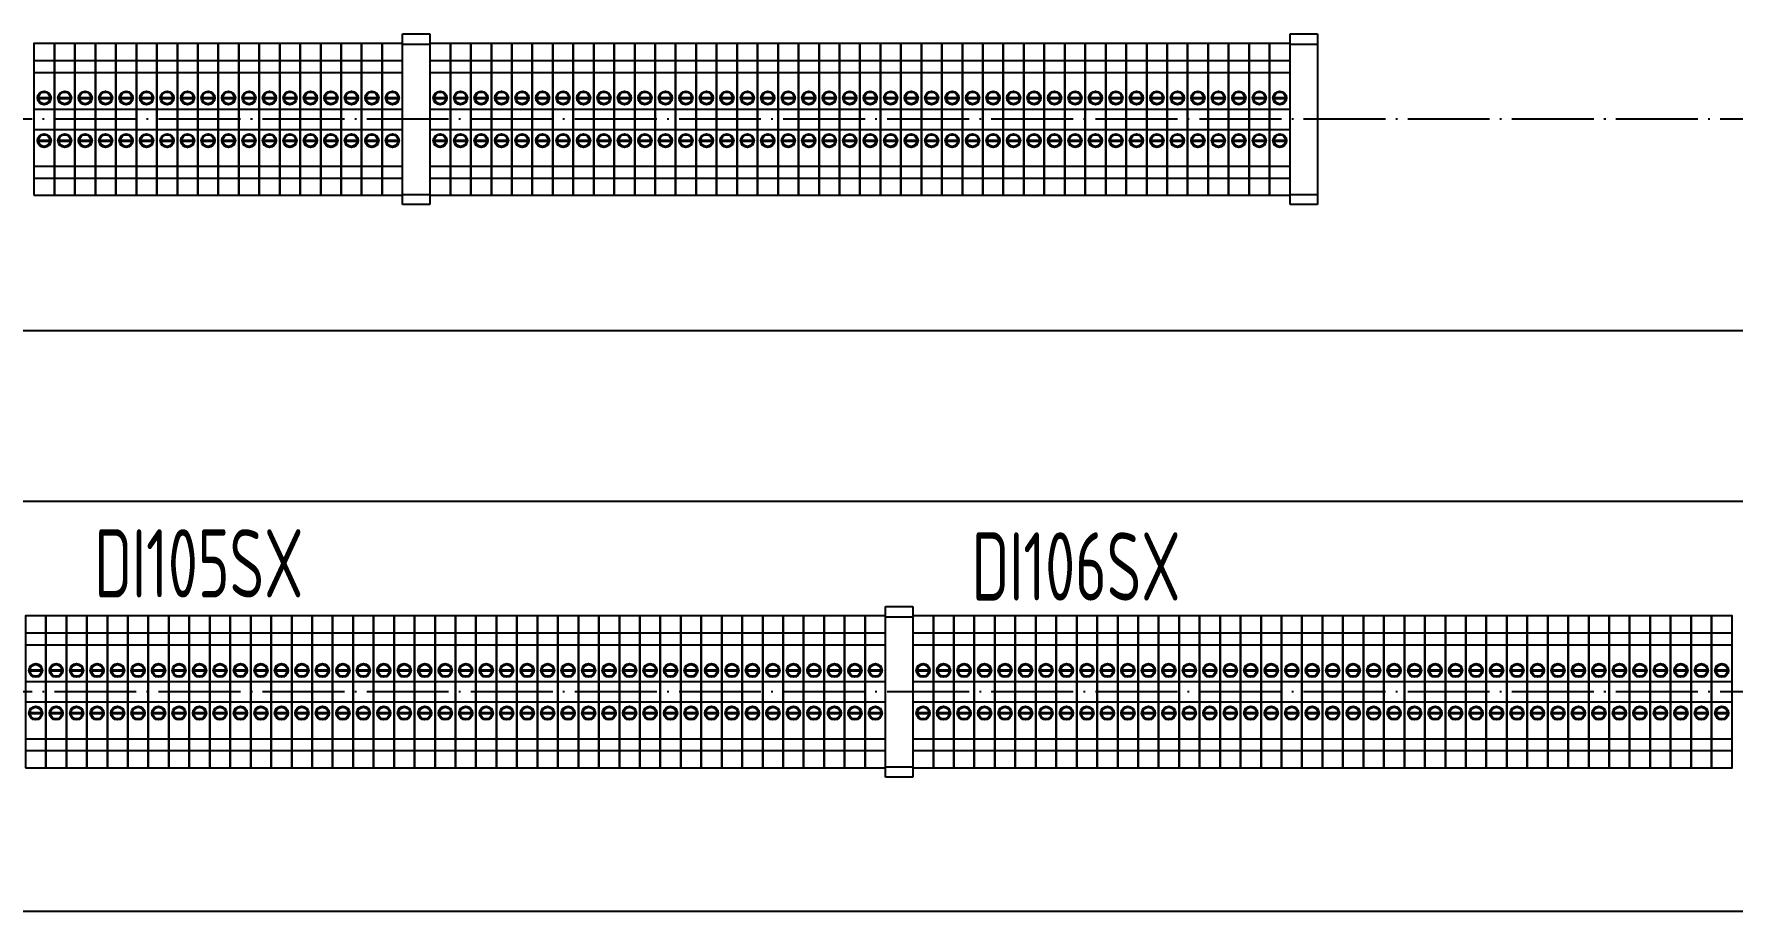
# Model space of a CAD drawing. Header units: millimetres. Extents: x 30557 to 235556, y -116603 to -73383.
# Drawn here: x 49137.2 to 49634.7, y -75073.4 to -74816.5 of the extents above; entities that cross this region are included whole.
import ezdxf

# ---------------------------------------------------------------- set-up
doc = ezdxf.new("R2010")
doc.units = ezdxf.units.MM
doc.linetypes.add('ZWCAD_ISO04W100', pattern=[30.5, 24, -3, 0.5, -3])
doc.layers.add('1', color=3, linetype='Continuous')
doc.layers.add('_Drawing', color=7, linetype='Continuous', lineweight=25)
doc.styles.add('supcon', font='sceie.shx', dxfattribs={"width": 0.75, "height": 40, "bigfont": 'sceic.shx'})

# ---------------------------------------------------------------- blocks, each defined once
blk = doc.blocks.new('SAKDU2.5')
at = {"color": 253}
for p, q in [((516132.13, 339835.66), (516138.13, 339835.66)), ((516132.13, 339832.16), (516138.13, 339832.16)), ((516133.43, 339824.81), (516136.82, 339824.81)), ((516133.43, 339824.51), (516136.82, 339824.51)), ((516132.13, 339821.41), (516138.13, 339821.41)), ((516132.13, 339815.41), (516138.13, 339815.41)), ((516133.43, 339812.31), (516136.82, 339812.31)), ((516133.43, 339812.01), (516136.82, 339812.01)), ((516132.13, 339804.66), (516138.13, 339804.66)), ((516132.13, 339801.16), (516138.13, 339801.16))]:
    blk.add_line(p, q, dxfattribs=at)
at = {"color": 253, "lineweight": -3}
blk.add_lwpolyline([(516132.13, 339796.16), (516138.13, 339796.16), (516138.13, 339840.66), (516132.13, 339840.66)], close=True, dxfattribs=at)
at = {"color": 253}
for centre, radius in [((516135.13, 339824.66), 2), ((516135.13, 339824.66), 1.7), ((516135.13, 339812.16), 2), ((516135.13, 339812.16), 1.7)]:
    blk.add_circle(centre, radius, dxfattribs=at)
blk = doc.blocks.new('8端子块')
for p in [(-500909.85, -336987.34), (-500903.85, -336987.34), (-500897.85, -336987.34), (-500891.85, -336987.34), (-500885.85, -336987.34), (-500879.85, -336987.34), (-500873.85, -336987.34), (-500867.85, -336987.34)]:
    blk.add_blockref('SAKDU2.5', p)
blk = doc.blocks.new('固定块')
for p, q in [((516096.27, 339845.14), (516104.27, 339845.14)), ((516096.27, 339795.14), (516096.27, 339845.14)), ((516104.27, 339845.14), (516104.27, 339795.14)), ((516096.27, 339842.14), (516104.27, 339842.14)), ((516096.27, 339798.14), (516104.27, 339798.14)), ((516104.27, 339795.14), (516096.27, 339795.14))]:
    blk.add_line(p, q)

msp = doc.modelspace()

# ---------------------------------------------------------------- linework, layer by layer
at = {"color": 4, "linetype": 'ZWCAD_ISO04W100', "lineweight": -3}
for p, q in [((49746.67, -74841.47), (48606.68, -74841.47)), ((49746.67, -75009.16), (48606.68, -75009.16))]:
    msp.add_line(p, q, dxfattribs=at)
at = {"lineweight": -3}
for p, q in [((49746.67, -74903.39), (48606.68, -74903.39)), ((49746.67, -74953.39), (48606.68, -74953.39))]:
    msp.add_line(p, q, dxfattribs=at)
at = {"layer": '_Drawing', "lineweight": -3}
msp.add_line((48606.68, -75073.39), (49746.67, -75073.4), dxfattribs=at)

# ---------------------------------------------------------------- block references
for name, p in [('固定块', (-466851.08, -414661.61)), ('固定块', (-466591.08, -414661.61)), ('8端子块', (33914.91, -77672.54)), ('8端子块', (33962.91, -77672.54)), ('SAKDU2.5', (-466898.94, -414659.88)), ('SAKDU2.5', (-466892.94, -414659.88)), ('8端子块', (34030.91, -77672.54)), ('8端子块', (34078.91, -77672.54)), ('8端子块', (34126.91, -77672.54)), ('8端子块', (34174.91, -77672.54)), ('8端子块', (34222.91, -77672.54)), ('SAKDU2.5', (-466638.94, -414659.88)), ('SAKDU2.5', (-466632.94, -414659.88)), ('8端子块', (33912.41, -77840.23)), ('8端子块', (33960.41, -77840.23)), ('8端子块', (34008.41, -77840.23)), ('8端子块', (34056.41, -77840.23)), ('8端子块', (34104.41, -77840.23)), ('SAKDU2.5', (-466757.44, -414827.57)), ('SAKDU2.5', (-466751.44, -414827.57)), ('固定块', (-466709.58, -414829.31)), ('8端子块', (34172.41, -77840.23)), ('8端子块', (34220.41, -77840.23)), ('8端子块', (34268.41, -77840.23)), ('8端子块', (34316.41, -77840.23)), ('8端子块', (34364.41, -77840.23))]:
    msp.add_blockref(name, p)

# ---------------------------------------------------------------- texts
at = {"layer": '1', "color": 3, "style": 'supcon', "width": 0.75}
for s, p in [('DI105SX', (49154.9, -74981.54)), ('DI106SX', (49411.92, -74982.45))]:
    msp.add_text(s, height=20, dxfattribs=at).set_placement(p)

doc.saveas('drawing.dxf')
